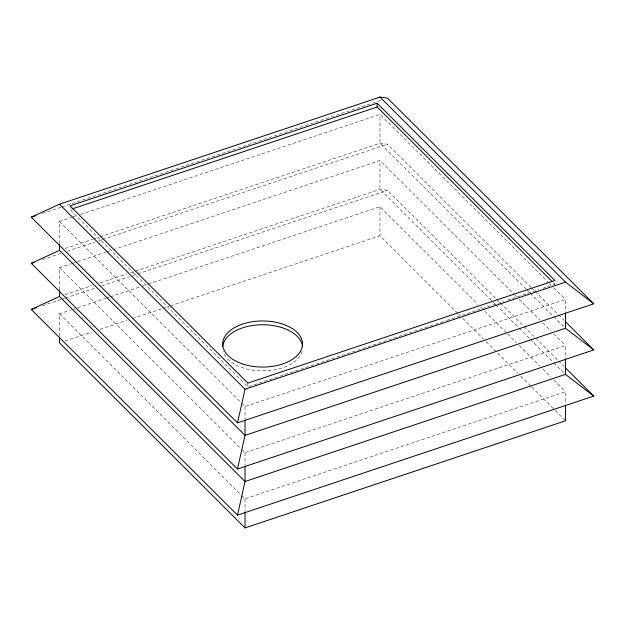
<?xml version="1.0" encoding="UTF-8"?>
<svg xmlns="http://www.w3.org/2000/svg" width="625" height="625" viewBox="0 0 625 625"><rect width="100%" height="100%" fill="white"/><g stroke="black" fill="none" stroke-linecap="round" stroke-linejoin="round"><path stroke-width="0.47" stroke-dasharray="3.12 2.34" d="M42.352 213.469L60.859 207.281M61.789 206.977L381.023 100.273M59.5 243.625L59.5 221.531L71.508 217.516M72.43 217.211L77.047 215.664M80.742 214.43L379.969 114.414L548.945 282.93M65.039 248.5L92.75 239.234M93.672 238.93L99.211 237.078M100.133 236.766L379.969 143.234L387.508 144.242L530.977 287.328M42.352 259.609L60.859 253.422M67.336 251.258L95.102 241.977M98.797 240.742L101.578 239.812M102.5 239.5L387.508 144.242M59.5 289.766L59.5 267.672L71.508 263.656M72.43 263.344L105.68 252.234M106.602 251.922L112.141 250.07M113.062 249.766L379.969 160.555L514.461 294.68M65.039 294.641L91.82 285.688M100.133 282.906L126.922 273.953M130.609 272.719L134.305 271.484M135.227 271.18L379.969 189.375L387.508 190.383L495.797 298.383M42.352 305.742L60.859 299.562M61.789 299.25L64.562 298.32M65.484 298.016L95.102 288.117M101.578 285.953L129.336 276.672M133.039 275.438L136.734 274.195M137.664 273.891L387.508 190.383M59.5 336.094L59.5 313.805L71.508 309.797M72.43 309.484L105.68 298.375M106.602 298.062L109.367 297.141M110.297 296.828L147.234 284.484M148.156 284.172L379.969 206.695L477.906 304.359M65.039 341.031L91.82 332.078M100.133 329.297L126.922 320.344M132.461 318.492L162.016 308.617M162.938 308.305L169.398 306.148M170.328 305.836L379.969 235.766L457.906 313.492M248.773 386.609L445.781 320.766M446.711 320.453L476.305 310.562M477.227 310.25L504.055 301.289M507.75 300.047L511.453 298.812M512.375 298.508L539.203 289.539M542.898 288.305L546.602 287.062M547.523 286.758L554.922 284.281L554.922 282.391M241.578 403.109L245.031 406.555L565.5 299.438L565.5 311.93M241.578 449.25L245.031 452.688L565.5 345.578L565.5 358.062M241.578 495.391L245.031 498.828L565.5 391.711L565.5 404.312M553.547 282.906L554.922 284.281M549.641 283.617L551.016 284.992M553.773 287.742L565.5 299.438M531.672 288.016L534.43 290.766M535.117 291.453L557.883 314.156M558.57 314.844L564.086 320.344M526.188 289.055L379.969 143.234L379.969 114.414M526.875 289.742L529.633 292.492M530.328 293.18L553.086 315.875M553.773 316.562L564.125 326.883M515.156 295.367L516.531 296.742M519.289 299.492L539.984 320.125M542.742 322.875L551.016 331.133M553.773 333.883L565.5 345.578M496.492 299.07L499.937 302.508M500.633 303.195L523.391 325.898M524.078 326.586L557.883 360.297M558.57 360.984L564.086 366.484M495.148 304.242L379.969 189.375L379.969 160.555M495.844 304.93L518.602 327.625M519.289 328.312L529.633 338.633M530.328 339.32L553.086 362.016M553.773 362.703L564.125 373.023M480.664 307.109L482.047 308.492M484.805 311.242L506.875 333.25M507.562 333.938L516.531 342.883M519.289 345.633L539.984 366.266M542.742 369.016L551.016 377.273M553.773 380.023L565.5 391.711M458.594 314.18L459.977 315.555M462.734 318.305L483.43 338.938M486.188 341.688L517.914 373.328M520.672 376.078L531.016 386.398M531.703 387.086L554.469 409.781M555.156 410.469L565.5 420.789M59.5 221.531L240.891 402.422M59.5 267.672L240.891 448.562M59.5 313.805L240.891 494.703M379.969 206.695L379.969 235.766M247.852 383.125L247.852 386.922L70.078 209.633L70.078 206.789M245.031 406.555L245.031 419.039M245.031 452.688L245.031 465.18M245.031 498.828L245.031 511.43M302.094 351.227A39.93 23.055 0 0 1 262.82 370.852A39.93 23.055 0 0 1 223.188 351.469"/><path stroke-width="0.94" d="M237.492 422.859L245.031 389.234L59.5 204.211L31.25 217.18L237.492 422.859L593.75 303.789L387.508 98.109L379.969 97.094L59.5 204.211M565.469 321.719L593.75 349.922L237.492 469L245.031 435.375L245.031 420M565.469 367.859L593.75 396.062L237.492 515.141L245.031 481.508L245.031 466.141M237.492 469L31.25 263.32L59.5 250.352L59.5 244.586M237.492 515.141L31.25 309.461L59.5 296.492L59.5 290.727M31.25 217.18L35.875 215.633M377.148 103.203L70.078 205.844L247.852 383.125L554.922 280.492L377.148 103.203L377.148 107L552.164 281.531M71.93 209.016L377.148 107M31.25 263.32L34.023 262.391M31.25 309.461L36.805 307.602M245.031 389.234L565.5 282.117L593.75 303.789M593.75 349.922L565.5 328.258L245.031 435.375L59.5 250.352M593.75 396.062L565.5 374.398L245.031 481.508L59.5 296.492M59.5 337.062L59.5 342.883L245.031 527.906L565.5 420.789L565.5 405.281M379.969 97.094L565.5 282.117M565.5 312.891L565.5 328.258M565.5 359.023L565.5 374.398M245.031 512.398L245.031 527.906M222.75 346.445A39.93 23.055 0 0 1 262.508 324.75A39.93 23.055 0 0 1 302.453 346.328M241.648 363.633A39.93 23.055 0 0 0 302.516 344.68A39.93 23.055 0 0 0 243.656 323.719A39.93 23.055 0 0 0 241.648 363.633"/></g></svg>
